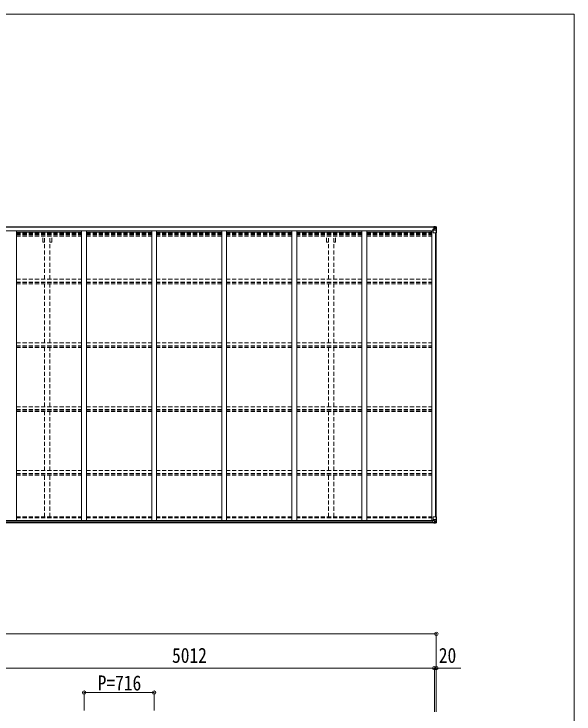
# Model space of a CAD drawing. Units: millimetres at full size, sheet at 1:35. Extents: x -9837 to 9837, y -6790 to 6790.
# Drawn here: x 3620 to 9343, y -361 to 6790 of the extents above; entities that cross this region are included whole.
import ezdxf
from ezdxf.enums import TextEntityAlignment as Align

# ---------------------------------------------------------------- set-up
doc = ezdxf.new("R2010")
doc.units = ezdxf.units.MM
doc.header["$LTSCALE"] = 35
doc.header["$PDMODE"] = 32
doc.header["$PDSIZE"] = 35
doc.linetypes.add('DASHED1', pattern=[1.8, 1.2, -0.6])
for name, color, linetype, lineweight in [('0-3_ELV2', 4, 'Continuous', 9), ('0-4_TABLE1', 6, 'Continuous', 9), ('0-6_OTH_LINE', 6, 'Continuous', 9), ('F-0_240', 7, 'Continuous', 9)]:
    doc.layers.add(name, color=color, linetype=linetype, lineweight=lineweight)
doc.styles.add('ＭＳ ゴシック', font='')
doc.styles.get('ＭＳ ゴシック').set_extended_font_data('MS Gothic')

msp = doc.modelspace()

# ---------------------------------------------------------------- linework, layer by layer
at = {"layer": '0-3_ELV2'}
for p, q in [((2910.11, 4616.07), (7914.11, 4616.07)), ((2910.11, 4613.92), (7914.11, 4613.92)), ((2936.11, 4575.78), (7883.11, 4575.78)), ((3644.61, 4575.77), (3644.61, 1615.84)), ((3644.61, 4560.27), (4310.61, 4560.27)), ((4310.61, 4575.77), (4310.61, 1615.84)), ((4360.61, 4575.77), (4360.61, 1615.84)), ((4360.61, 4560.27), (5026.61, 4560.27)), ((5026.61, 4575.77), (5026.61, 1615.84)), ((5076.61, 4575.77), (5076.61, 1615.84)), ((5742.61, 4560.27), (5076.61, 4560.27)), ((5742.61, 4575.77), (5742.61, 1615.84)), ((5792.61, 4575.77), (5792.61, 1615.84)), ((6458.61, 4560.27), (5792.61, 4560.27)), ((6458.61, 4575.77), (6458.61, 1615.84)), ((6508.61, 4575.77), (6508.61, 1615.84)), ((7174.61, 4560.27), (6508.61, 4560.27)), ((7174.61, 4575.77), (7174.61, 1615.84)), ((7224.61, 4575.77), (7224.61, 1615.84)), ((7224.61, 4560.27), (7890.61, 4560.27)), ((7883.11, 4560.27), (7883.11, 4575.78)), ((7890.61, 4573.95), (7903.61, 4573.95)), ((7890.61, 4573.95), (7890.61, 1615.84)), ((7925.91, 4555.3), (7925.91, 1651.86)), ((7935.61, 4555.3), (7935.61, 1651.86)), ((2910.11, 1590.07), (7909.11, 1590.07)), ((2920.11, 1615.84), (7910.87, 1615.84)), ((2920.11, 1613.58), (7899.11, 1613.58)), ((2920.11, 1597.97), (7899.11, 1597.97))]:
    msp.add_line(p, q, dxfattribs=at)
at = {"layer": '0-3_ELV2', "linetype": 'DASHED1'}
for p, q in [((3644.61, 4551.87), (4310.61, 4551.87)), ((3644.61, 4543.67), (4310.61, 4543.67)), ((3644.61, 4539.75), (4310.61, 4539.75)), ((3644.61, 4534.67), (4310.61, 4534.67)), ((3644.61, 4521.66), (4310.61, 4521.66)), ((3914.41, 4460.07), (3914.41, 4521.66)), ((3932.11, 4081.07), (3932.11, 4521.66)), ((3987.11, 4081.07), (3987.11, 4521.66)), ((4004.81, 4460.07), (4004.81, 4521.66)), ((4360.61, 4551.87), (5026.61, 4551.87)), ((4360.61, 4543.67), (5026.61, 4543.67)), ((4360.61, 4539.75), (5026.61, 4539.75)), ((4360.61, 4534.67), (5026.61, 4534.67)), ((4360.61, 4521.66), (5026.61, 4521.66)), ((5742.61, 4551.87), (5076.61, 4551.87)), ((5742.61, 4543.67), (5076.61, 4543.67)), ((5742.61, 4539.75), (5076.61, 4539.75)), ((5742.61, 4534.67), (5076.61, 4534.67)), ((5742.61, 4521.66), (5076.61, 4521.66)), ((6458.61, 4551.87), (5792.61, 4551.87)), ((6458.61, 4543.67), (5792.61, 4543.67)), ((6458.61, 4539.75), (5792.61, 4539.75)), ((6458.61, 4534.67), (5792.61, 4534.67)), ((6458.61, 4521.66), (5792.61, 4521.66)), ((7174.61, 4551.87), (6508.61, 4551.87)), ((7174.61, 4543.67), (6508.61, 4543.67)), ((7174.61, 4539.75), (6508.61, 4539.75)), ((7174.61, 4534.67), (6508.61, 4534.67)), ((7174.61, 4521.66), (6508.61, 4521.66)), ((6814.41, 4460.07), (6814.41, 4521.66)), ((6832.11, 4081.07), (6832.11, 4521.66)), ((6887.11, 4081.07), (6887.11, 4521.66)), ((6904.81, 4460.07), (6904.81, 4521.66)), ((7224.61, 4551.87), (7890.61, 4551.87)), ((7224.61, 4543.67), (7890.61, 4543.67)), ((7224.61, 4539.75), (7890.61, 4539.75)), ((7224.61, 4534.67), (7890.61, 4534.67)), ((7224.61, 4521.66), (7890.61, 4521.66)), ((3914.41, 4460.07), (3932.11, 4460.07)), ((3987.11, 4460.07), (4004.81, 4460.07)), ((6814.41, 4460.07), (6832.11, 4460.07)), ((6887.11, 4460.07), (6904.81, 4460.07)), ((3644.61, 4081.07), (4310.58, 4081.07)), ((4360.61, 4081.07), (5026.58, 4081.07)), ((5742.61, 4081.07), (5076.61, 4081.07)), ((6458.61, 4081.07), (5792.61, 4081.07)), ((7174.58, 4081.07), (6508.61, 4081.07)), ((7224.61, 4081.07), (7890.58, 4081.07)), ((3644.61, 4051.34), (4310.58, 4051.34)), ((3644.61, 4046.79), (4310.58, 4046.79)), ((3644.61, 4033.78), (4310.58, 4033.78)), ((3932.11, 3429.29), (3932.11, 4033.78)), ((3987.11, 3429.29), (3987.11, 4033.78)), ((4360.61, 4051.34), (5026.58, 4051.34)), ((4360.61, 4046.79), (5026.58, 4046.79)), ((4360.61, 4033.78), (5026.58, 4033.78)), ((5742.61, 4051.34), (5076.61, 4051.34)), ((5742.61, 4046.79), (5076.61, 4046.79)), ((5742.61, 4033.78), (5076.61, 4033.78)), ((6458.61, 4051.34), (5792.61, 4051.34)), ((6458.61, 4046.79), (5792.61, 4046.79)), ((6458.61, 4033.78), (5792.61, 4033.78)), ((7174.58, 4051.34), (6508.61, 4051.34)), ((7174.58, 4046.79), (6508.61, 4046.79)), ((7174.58, 4033.78), (6508.61, 4033.78)), ((6832.11, 3429.29), (6832.11, 4033.78)), ((6887.11, 3429.29), (6887.11, 4033.78)), ((7224.61, 4051.34), (7890.58, 4051.34)), ((7224.61, 4046.79), (7890.58, 4046.79)), ((7224.61, 4033.78), (7890.58, 4033.78)), ((3644.61, 3429.41), (4310.58, 3429.41)), ((3644.61, 3399.68), (4310.58, 3399.68)), ((3644.61, 3395.13), (4310.58, 3395.13)), ((3644.61, 3382.12), (4310.58, 3382.12)), ((3932.11, 2777.63), (3932.11, 3380.92)), ((3987.11, 2777.63), (3987.11, 3380.92)), ((4360.61, 3429.41), (5026.58, 3429.41)), ((4360.61, 3399.68), (5026.58, 3399.68)), ((4360.61, 3395.13), (5026.58, 3395.13)), ((4360.61, 3382.12), (5026.58, 3382.12)), ((5742.61, 3429.41), (5076.61, 3429.41)), ((5742.61, 3399.68), (5076.61, 3399.68)), ((5742.61, 3395.13), (5076.61, 3395.13)), ((5742.61, 3382.12), (5076.61, 3382.12)), ((6458.61, 3429.41), (5792.61, 3429.41)), ((6458.61, 3399.68), (5792.61, 3399.68)), ((6458.61, 3395.13), (5792.61, 3395.13)), ((6458.61, 3382.12), (5792.61, 3382.12)), ((7174.58, 3429.41), (6508.61, 3429.41)), ((7174.58, 3399.68), (6508.61, 3399.68)), ((7174.58, 3395.13), (6508.61, 3395.13)), ((7174.58, 3382.12), (6508.61, 3382.12)), ((6832.11, 2777.63), (6832.11, 3380.92)), ((6887.11, 2777.63), (6887.11, 3380.92)), ((7224.61, 3429.41), (7890.58, 3429.41)), ((7224.61, 3399.68), (7890.58, 3399.68)), ((7224.61, 3395.13), (7890.58, 3395.13)), ((7224.61, 3382.12), (7890.58, 3382.12)), ((3644.61, 2777.75), (4310.58, 2777.75)), ((3644.61, 2748.01), (4310.58, 2748.01)), ((3644.61, 2743.47), (4310.58, 2743.47)), ((3644.61, 2730.46), (4310.58, 2730.46)), ((3932.11, 2126.09), (3932.11, 2729.26)), ((3987.11, 2126.09), (3987.11, 2729.26)), ((4360.61, 2777.75), (5026.58, 2777.75)), ((4360.61, 2748.01), (5026.58, 2748.01)), ((4360.61, 2743.47), (5026.58, 2743.47)), ((4360.61, 2730.46), (5026.58, 2730.46)), ((5742.61, 2777.75), (5076.61, 2777.75)), ((5742.61, 2748.01), (5076.61, 2748.01)), ((5742.61, 2743.47), (5076.61, 2743.47)), ((5742.61, 2730.46), (5076.61, 2730.46)), ((6458.61, 2777.75), (5792.61, 2777.75)), ((6458.61, 2748.01), (5792.61, 2748.01)), ((6458.61, 2743.47), (5792.61, 2743.47)), ((6458.61, 2730.46), (5792.61, 2730.46)), ((7174.58, 2777.75), (6508.61, 2777.75)), ((7174.58, 2748.01), (6508.61, 2748.01)), ((7174.58, 2743.47), (6508.61, 2743.47)), ((7174.58, 2730.46), (6508.61, 2730.46)), ((6832.11, 2126.09), (6832.11, 2729.26)), ((6887.11, 2126.09), (6887.11, 2729.26)), ((7224.61, 2777.75), (7890.58, 2777.75)), ((7224.61, 2748.01), (7890.58, 2748.01)), ((7224.61, 2743.47), (7890.58, 2743.47)), ((7224.61, 2730.46), (7890.58, 2730.46)), ((3644.61, 2126.09), (4310.58, 2126.09)), ((3644.61, 2096.35), (4310.58, 2096.35)), ((3644.61, 2091.81), (4310.58, 2091.81)), ((3644.61, 2078.8), (4310.58, 2078.8)), ((3932.11, 1652.01), (3932.11, 2078.8)), ((3987.11, 1652.01), (3987.11, 2078.8)), ((4360.61, 2126.09), (5026.58, 2126.09)), ((4360.61, 2096.35), (5026.58, 2096.35)), ((4360.61, 2091.81), (5026.58, 2091.81)), ((4360.61, 2078.8), (5026.58, 2078.8)), ((5742.61, 2126.09), (5076.61, 2126.09)), ((5742.61, 2096.35), (5076.61, 2096.35)), ((5742.61, 2091.81), (5076.61, 2091.81)), ((5742.61, 2078.8), (5076.61, 2078.8)), ((6458.61, 2126.09), (5792.61, 2126.09)), ((6458.61, 2096.35), (5792.61, 2096.35)), ((6458.61, 2091.81), (5792.61, 2091.81)), ((6458.61, 2078.8), (5792.61, 2078.8)), ((7174.58, 2126.09), (6508.61, 2126.09)), ((7174.58, 2096.35), (6508.61, 2096.35)), ((7174.58, 2091.81), (6508.61, 2091.81)), ((7174.58, 2078.8), (6508.61, 2078.8)), ((6832.11, 1652.01), (6832.11, 2078.8)), ((6887.11, 1652.01), (6887.11, 2078.8)), ((7224.61, 2126.09), (7890.58, 2126.09)), ((7224.61, 2096.35), (7890.58, 2096.35)), ((7224.61, 2091.81), (7890.58, 2091.81)), ((7224.61, 2078.8), (7890.58, 2078.8)), ((3644.61, 1652.01), (4310.61, 1652.01)), ((4360.61, 1652.01), (5026.61, 1652.01)), ((5742.61, 1652.01), (5076.61, 1652.01)), ((6458.61, 1652.01), (5792.61, 1652.01)), ((7174.61, 1652.01), (6508.61, 1652.01)), ((7224.61, 1652.01), (7890.61, 1652.01)), ((3644.61, 1643.67), (4310.61, 1643.67)), ((4360.61, 1643.67), (5026.61, 1643.67)), ((5742.61, 1643.67), (5076.61, 1643.67)), ((6458.61, 1643.67), (5792.61, 1643.67)), ((7174.61, 1643.67), (6508.61, 1643.67)), ((7224.61, 1643.67), (7890.61, 1643.67))]:
    msp.add_line(p, q, dxfattribs=at)
at = {"layer": '0-4_TABLE1'}
for p, q in [((7897.61, 4611.32), (7897.61, 4613.92)), ((7903.61, 4613), (7897.61, 4613)), ((7898.61, 4613.92), (7898.61, 4613)), ((7898.61, 4611.27), (7913.61, 4611.14)), ((7904.16, 4590.21), (7899.11, 4590.17)), ((7899.11, 4573.95), (7899.11, 4590.17)), ((7899.11, 4588.45), (7903.61, 4588.42)), ((7899.11, 4578.3), (7903.61, 4578.3)), ((7900.11, 4590.18), (7900.11, 4588.44)), ((7903.81, 4616.5), (7902.12, 4616.07)), ((7913.61, 4611.3), (7903.61, 4611.39)), ((7903.61, 4556.3), (7903.61, 4589.4)), ((7927.61, 4581.97), (7903.61, 4581.97)), ((7903.81, 4616.5), (7904.11, 4616.5)), ((7904.11, 4616.5), (7904.11, 4616.07)), ((7914.78, 4591.94), (7904.44, 4590.29)), ((7904.44, 4589.66), (7914.78, 4591.31)), ((7904.44, 4590.29), (7904.44, 4589.66)), ((7905.61, 4612.23), (7905.61, 4613.92)), ((7905.61, 4613.26), (7913.61, 4613.26)), ((7905.61, 4613.23), (7913.61, 4613.23)), ((7905.61, 4612.23), (7914.11, 4612.23)), ((7909.11, 4616.07), (7909.11, 4618.7)), ((7909.11, 4618.7), (7936.67, 4617.01)), ((7915.61, 4617.41), (7909.11, 4617.81)), ((7909.11, 4616.89), (7914.11, 4616.8)), ((7910.11, 4591.2), (7910.11, 4611.16)), ((7914, 4610.93), (7910.11, 4610.93)), ((7910.11, 4607.3), (7914.11, 4607.3)), ((7910.11, 4599.1), (7914.11, 4599.1)), ((7913.61, 4613.26), (7913.61, 4611.3)), ((7913.61, 4611.14), (7913.61, 4611.3)), ((7914.11, 4612.59), (7915.61, 4612.59)), ((7914.11, 4609.06), (7927.61, 4609.06)), ((7914.11, 4595.5), (7927.61, 4595.5)), ((7914.78, 4591.31), (7914.78, 4591.94)), ((7915.61, 4592.2), (7915.61, 4618.3)), ((7915.61, 4618.18), (7927.61, 4617.4)), ((7922.13, 4601.86), (7922.13, 4600.9)), ((7929.94, 4609), (7927.61, 4609.06)), ((7927.61, 4595.5), (7929.94, 4595.53)), ((7927.61, 4595.5), (7927.61, 4595.5)), ((7934.22, 4582.18), (7927.61, 4581.97)), ((7927.7, 4617.4), (7935.62, 4616.92)), ((7929.94, 4595.53), (7929.94, 4609)), ((7934.22, 4582.18), (7930.08, 4594.27)), ((7930.8, 4612.51), (7933.53, 4616.18)), ((7934.76, 4615.95), (7934.77, 4615.88)), ((7934.77, 4555.3), (7934.77, 4615.88)), ((7936.67, 4616.97), (7936.67, 4617)), ((7937.61, 4616.01), (7937.61, 4555.3)), ((7937.61, 4555.3), (7904.61, 4555.3)), ((7903.61, 1650.86), (7903.61, 1617.77)), ((7937.61, 1651.86), (7904.61, 1651.86)), ((7934.77, 1651.86), (7934.77, 1591.28)), ((7937.61, 1591.15), (7937.61, 1651.86)), ((7899.11, 1614.71), (7899.11, 1594.55)), ((7909.11, 1615.65), (7900.11, 1615.62)), ((7900.11, 1593.84), (7909.11, 1593.78)), ((7927.61, 1625.2), (7903.61, 1625.2)), ((7904.43, 1617.51), (7914.78, 1615.85)), ((7904.43, 1616.87), (7904.43, 1617.51)), ((7912.09, 1615.65), (7904.43, 1616.87)), ((7915.61, 1615.65), (7909.11, 1615.65)), ((7909.11, 1588.47), (7909.11, 1594.41)), ((7914.78, 1615.85), (7914.78, 1615.65)), ((7915.61, 1615.65), (7915.61, 1588.86)), ((7915.61, 1611.66), (7927.61, 1611.66)), ((7927.61, 1598.11), (7915.61, 1598.11)), ((7915.61, 1588.98), (7927.61, 1589.76)), ((7923.09, 1605.3), (7923.09, 1606.26)), ((7934.22, 1624.98), (7927.61, 1625.2)), ((7927.61, 1611.67), (7927.61, 1611.66)), ((7927.61, 1611.67), (7929.94, 1611.63)), ((7929.94, 1598.16), (7927.61, 1598.1)), ((7927.7, 1589.77), (7935.62, 1590.24)), ((7929.94, 1611.63), (7929.94, 1598.16)), ((7934.22, 1624.98), (7930.08, 1612.9)), ((7930.8, 1594.65), (7933.53, 1590.99)), ((7934.76, 1591.21), (7934.77, 1591.28)), ((7936.67, 1590.2), (7936.67, 1590.15))]:
    msp.add_line(p, q, dxfattribs=at)
for points in [[(7903.61, 4613), (7903.61, 4611.38), (7897.61, 4611.43)], [(7909.11, 4617.3), (7914.11, 4617.3), (7914.11, 4591.84)], [(7921.17, 4603.78), (7920.21, 4603.78), (7920.21, 4602.82), (7921.17, 4602.82)], [(7923.09, 4604.74), (7923.09, 4605.7), (7922.13, 4605.7), (7922.13, 4604.74)], [(7922.13, 4600.9), (7923.09, 4600.9), (7923.09, 4601.86)], [(7924.05, 4602.82), (7925.01, 4602.82), (7925.01, 4603.78), (7924.05, 4603.78)], [(7899.11, 1594.55), (7899.12, 1594.45), (7909.11, 1594.41)], [(7936.67, 1590.15), (7927.61, 1589.6), (7909.11, 1588.47)], [(7921.17, 1604.34), (7920.21, 1604.34), (7920.21, 1603.38), (7921.17, 1603.38)], [(7923.09, 1606.26), (7922.13, 1606.26), (7922.13, 1605.3)], [(7922.13, 1602.42), (7922.13, 1601.46), (7923.09, 1601.46), (7923.09, 1602.42)], [(7924.05, 1603.38), (7925.01, 1603.38), (7925.01, 1604.34), (7924.05, 1604.34)]]:
    msp.add_lwpolyline(points, dxfattribs=at)
for centre in [(7922.61, 4603.3), (7922.61, 1603.86)]:
    msp.add_circle(centre, 5.3, dxfattribs=at)
for centre, radius, start, end in [((7898.47, 4618.96), 7.69, 263.56574, 271.03001), ((7904.54, 4589.36), 0.937, 96.73234, 177.67791), ((7904.54, 4588.72), 0.937, 96.73234, 177.67791), ((7913.61, 4613.76), 0.5, 270.00309, 0.00198), ((7913.61, 4613.73), 0.5, 269.99891, 359.99891), ((7913.61, 4610.8), 0.5, 359.95536, 89.47105), ((7913.6, 4610.63), 0.513, 358.95293, 88.11972), ((7914.67, 4592.87), 0.937, 276.73234, 357.67791), ((7914.67, 4592.24), 0.937, 276.73234, 357.67791), ((7921.17, 4604.74), 0.96, 270, 0), ((7921.17, 4601.86), 0.96, 0, 90), ((7924.05, 4604.74), 0.96, 180, 270), ((7924.05, 4601.86), 0.96, 90, 180), ((7933.48, 4616.01), 1.28, 357.54105, 48.82169), ((7935.46, 4629.62), 12.7, 264.89689, 270.75534), ((7936.61, 4616.01), 0.999, 0.04917, 86.5576), ((7936.61, 4616.01), 1, 359.99921, 86.49983), ((7936.61, 4615.97), 0.999, 0.04917, 86.5576), ((7904.61, 4556.3), 1, 180, 270), ((7904.61, 1650.86), 1, 90, 180), ((7904.54, 1618.44), 0.937, 182.32209, 263.26766), ((7904.54, 1617.8), 0.937, 182.32209, 263.26766), ((7914.67, 1614.92), 0.937, 50.93398, 83.26766), ((7921.17, 1605.3), 0.96, 270, 0), ((7921.17, 1602.42), 0.96, 0, 90), ((7924.05, 1605.3), 0.96, 180, 270), ((7924.05, 1602.42), 0.96, 90, 180), ((7933.48, 1591.16), 1.28, 311.17831, 2.45895), ((7935.46, 1577.55), 12.7, 89.24466, 95.10311), ((7936.61, 1591.19), 0.999, 273.4424, 359.95083), ((7936.61, 1591.16), 0.999, 273.4424, 359.95083), ((7936.61, 1591.15), 1, 273.50017, 0.00079)]:
    msp.add_arc(centre, radius, start, end, dxfattribs=at)
for centre, major_axis, ratio, start_param, end_param in [((8009.36, 4609.06), (-81.75, 0), 0.061163, 6.2824128, 6.2831853), ((7932.81, 4608.92), (-0.03, 5), 0.573921, 0.7672717, 1.551125), ((7931.35, 4595.55), (0, 3), 0.468246, 1.5772882, 2.0127935), ((7934.48, 4613.99), (0.02, 3), 0.466854, 0.125683, 0.7596956), ((7933.5, 4584.53), (-0.85, 2.32), 0.403757, 3.0087805, 3.9744392), ((7934.67, 4617.09), (-2, 0.12), 0.060933, 2.0712557, 3.1453404), ((7735.67, 4629.32), (-201, 12.36), 0.060933, 3.1453404, 3.145839), ((7900.11, 1614.71), (-1, -0.021), 0.906239, 4.6936843, 6.2644806), ((7900.11, 1594.55), (-1, 0.012), 0.707053, 0.1587743, 1.5795216), ((8009.36, 1598.11), (-81.75, 0), 0.061163, 0, 0.0007725), ((7932.81, 1598.24), (-0.03, -5), 0.573921, 4.7320603, 5.5159136), ((7931.35, 1611.61), (0, -3), 0.468246, 4.2703918, 4.7058971), ((7934.48, 1593.17), (0.02, -3), 0.466854, 5.5234897, 6.1575023), ((7933.5, 1622.64), (-0.85, -2.32), 0.403757, 2.3087461, 3.2744049), ((7934.67, 1590.07), (-2, -0.12), 0.060933, 3.1378449, 4.2119296), ((7735.67, 1577.84), (-201, -12.36), 0.060933, 3.1373463, 3.1378449)]:
    msp.add_ellipse(centre, major_axis=major_axis, ratio=ratio, start_param=start_param, end_param=end_param, dxfattribs=at)
at = {"layer": '0-6_OTH_LINE'}
for p, q in [((-2128.39, 457.84), (7935.61, 457.84)), ((7935.61, 457.84), (7935.61, -334.81)), ((2903.61, 107.84), (7915.61, 107.84)), ((7915.61, 107.84), (7915.61, -337.58)), ((7915.61, 107.84), (7935.61, 107.84)), ((7935.61, 107.84), (7935.61, -337.58)), ((4335.61, -142.16), (4335.61, -324.62)), ((4335.61, -142.16), (5051.61, -142.16)), ((5051.61, -142.16), (5051.61, -324.62))]:
    msp.add_line(p, q, dxfattribs=at)
at = {"layer": '0-6_OTH_LINE', "lineweight": 18}
msp.add_line((8184.44, 107.84), (7935.61, 107.84), dxfattribs=at)
at = {"layer": '0-6_OTH_LINE'}
for p in [(7935.61, 457.84), (7915.61, 107.84), (7935.61, 107.84), (4335.61, -142.16), (5051.61, -142.16)]:
    msp.add_point(p, dxfattribs=at)
at = {"layer": 'F-0_240', "color": 5}
for p, q in [((-9837.4, 6790), (9342.6, 6790)), ((9342.6, 6790), (9342.6, -6790))]:
    msp.add_line(p, q, dxfattribs=at)

# ---------------------------------------------------------------- texts
at = {"layer": '0-6_OTH_LINE', "color": 7, "style": 'ＭＳ ゴシック', "width": 0.85}
for s, p in [('5012', (5234.61, 114.84)), ('20', (7961.19, 114.41)), ('P=716', (4474.86, -167.16))]:
    msp.add_text(s, height=154, dxfattribs=at).set_placement(p, align=Align.BOTTOM_LEFT)

doc.saveas('drawing.dxf')
